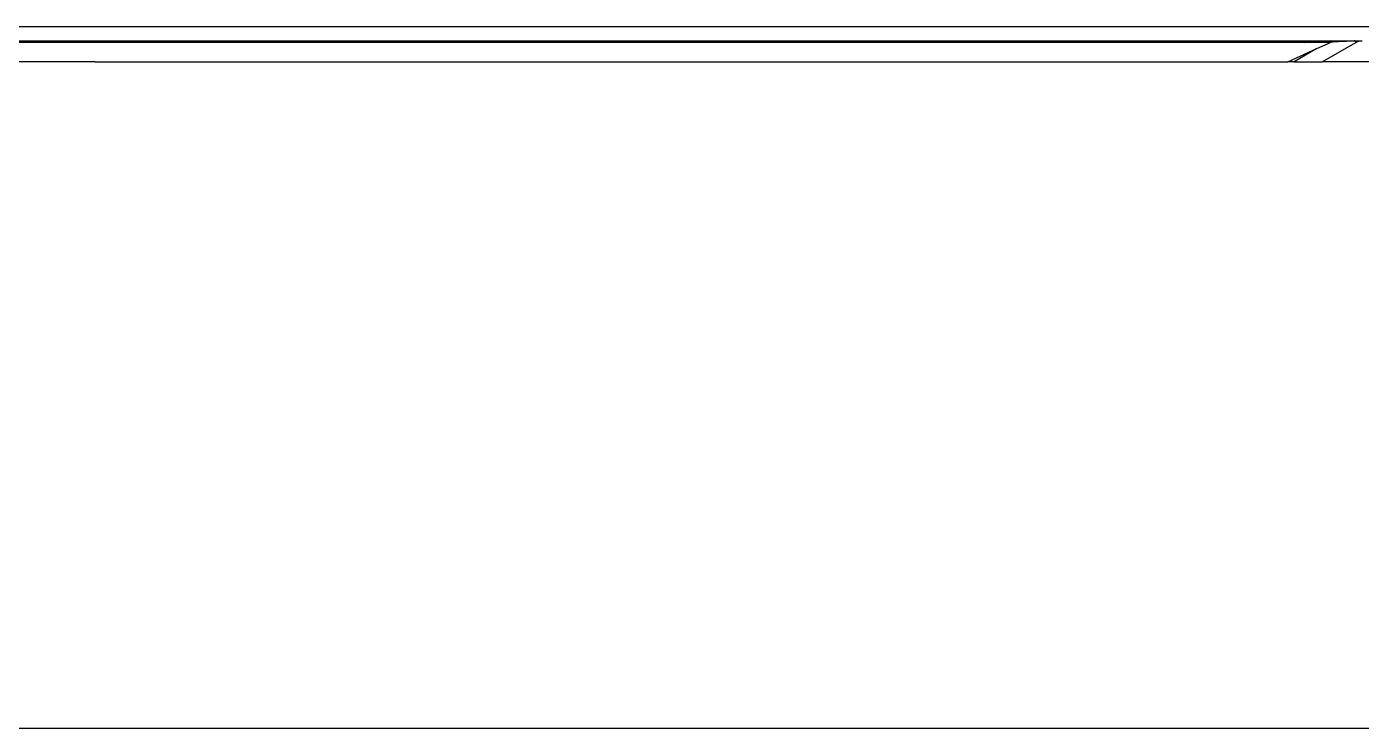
# Model space of a CAD drawing. Header units: millimetres. Extents: x 153 to 4750, y 92 to 3343.
# Drawn here: x 633.6 to 823.7, y 1818.6 to 1918.6 of the extents above; entities that cross this region are included whole.
import ezdxf

# ---------------------------------------------------------------- set-up
doc = ezdxf.new("R2010")
doc.units = ezdxf.units.MM

msp = doc.modelspace()

# ---------------------------------------------------------------- linework, layer by layer
for p, q in [((434.38, 1918.62), (852.38, 1918.62)), ((470.7, 1916.6), (816.06, 1916.6)), ((470.8, 1916.55), (815.96, 1916.55)), ((815.79, 1916.48), (815.96, 1916.55)), ((815.96, 1916.55), (816.06, 1916.6)), ((819.27, 1916.55), (815.96, 1916.55)), ((816.06, 1916.6), (816.1, 1916.62)), ((816.1, 1916.62), (819.35, 1916.6)), ((819.27, 1916.55), (819.14, 1916.48)), ((819.35, 1916.6), (819.27, 1916.55)), ((819.27, 1916.55), (819.38, 1916.55)), ((819.38, 1916.62), (819.35, 1916.6)), ((819.38, 1916.55), (819.38, 1916.62)), ((819.38, 1916.62), (819.52, 1916.62)), ((819.38, 1916.48), (819.38, 1916.55)), ((819.38, 1916.55), (819.48, 1916.55)), ((819.48, 1916.55), (819.44, 1916.48)), ((819.52, 1916.62), (819.48, 1916.55)), ((819.48, 1916.55), (820.5, 1916.55)), ((819.52, 1916.62), (820.5, 1916.62)), ((820.5, 1916.55), (820.5, 1916.62)), ((820.5, 1916.62), (820.58, 1916.62)), ((821.62, 1916.55), (820.5, 1916.48)), ((820.5, 1916.48), (820.54, 1916.55)), ((820.5, 1916.48), (820.5, 1916.55)), ((820.5, 1916.55), (820.54, 1916.55)), ((820.54, 1916.55), (820.58, 1916.62)), ((820.54, 1916.55), (821.62, 1916.55)), ((820.58, 1916.62), (821.62, 1916.62)), ((821.62, 1916.55), (821.66, 1916.62)), ((821.62, 1916.55), (821.62, 1916.62)), ((821.62, 1916.62), (821.66, 1916.62)), ((822.74, 1916.6), (821.62, 1916.55)), ((821.66, 1916.62), (822.74, 1916.6)), ((822.82, 1916.62), (822.74, 1916.6)), ((822.82, 1916.62), (822.96, 1916.37)), ((822.82, 1916.62), (822.9, 1916.62)), ((822.9, 1916.62), (822.96, 1916.37)), ((822.9, 1916.62), (823.07, 1916.62)), ((823.17, 1916.48), (823.07, 1916.62)), ((823.07, 1916.62), (823.12, 1916.62)), ((823.12, 1916.62), (823.17, 1916.48)), ((823.12, 1916.62), (823.15, 1916.62)), ((823.17, 1916.48), (823.15, 1916.62)), ((823.15, 1916.62), (823.38, 1916.62)), ((823.17, 1916.48), (823.4, 1916.55)), ((823.38, 1916.62), (823.4, 1916.55)), ((823.38, 1916.62), (823.63, 1916.6)), ((823.4, 1916.55), (823.63, 1916.6)), ((823.63, 1916.6), (823.86, 1916.62)), ((470.97, 1916.48), (815.79, 1916.48)), ((815.57, 1916.37), (471.2, 1916.37)), ((813.3, 1913.62), (817.43, 1915.49)), ((817.43, 1915.49), (814.19, 1913.62)), ((815.57, 1916.37), (815.79, 1916.48)), ((818.96, 1916.37), (815.57, 1916.37)), ((819.14, 1916.48), (815.79, 1916.48)), ((817.43, 1915.49), (819.38, 1916.37)), ((818.19, 1913.62), (822.96, 1916.37)), ((819.14, 1916.48), (818.96, 1916.37)), ((819.38, 1916.37), (818.96, 1916.37)), ((819.14, 1916.48), (819.38, 1916.48)), ((820.5, 1916.48), (819.38, 1916.37)), ((819.44, 1916.48), (819.38, 1916.37)), ((819.38, 1916.37), (819.38, 1916.48)), ((819.38, 1916.48), (819.44, 1916.48)), ((819.44, 1916.48), (820.5, 1916.48)), ((822.96, 1916.37), (823.17, 1916.48)), ((643.38, 1913.62), (473.46, 1913.62)), ((643.38, 1913.62), (813.3, 1913.62)), ((814.19, 1913.62), (813.3, 1913.62)), ((814.19, 1913.62), (818.19, 1913.62)), ((851.88, 1913.62), (818.19, 1913.62)), ((448.38, 1818.62), (643.38, 1818.62)), ((643.38, 1818.62), (838.38, 1818.62))]:
    msp.add_line(p, q)

doc.saveas('drawing.dxf')
